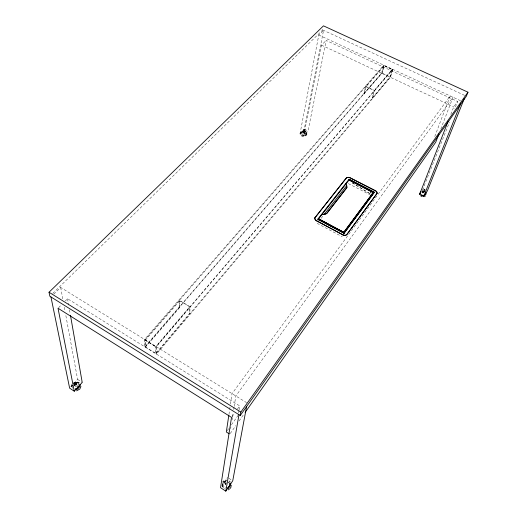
<?xml version="1.0" encoding="UTF-8"?>
<svg xmlns="http://www.w3.org/2000/svg" width="517" height="517" viewBox="0 0 517 517"><rect width="100%" height="100%" fill="white"/><g stroke="black" fill="none" stroke-linecap="round" stroke-linejoin="round"><path stroke-width="0.39" stroke-dasharray="2.58 1.94" d="M179.69 300.791L145.283 340.309L145.535 347.069L179.489 307.764L179.69 300.791L189.739 306.781L189.416 313.703L155.759 353.434L155.649 346.739L189.739 306.781M306.575 133.741L306.626 133.321L306.484 134.187L306.704 132.998L305.288 131.57L302.994 131.118L301.12 131.673L300.177 133.082C301.922 142.052 313.14 131.318 302.645 131.085L303.563 131.228M300.997 132.701L300.946 133.056L301.075 132.307L300.842 133.489L302.258 134.931L304.565 135.383M228.953 414.408L229.548 410.414M229.664 409.613L230.026 407.222M230.498 404.023L232.049 393.637L450.178 95.923L434.493 137.205M230.666 428.606L230.918 427.016M232.049 419.856L232.43 417.471M232.553 416.67L233.186 412.695M233.69 409.509L234.065 407.125M234.195 406.33L235.83 395.983L453.015 97.241L440.911 128.733M238.505 413.077L238.912 410.692M239.048 409.897L239.726 405.929L67.546 298.729L65.31 300.965M222.446 483.977L222.304 484.791L222.614 483.156L222.11 485.618L223.99 488.41L225.192 488.643M225.561 483.608L225.935 481.663L226.155 482.723M226.129 483.957L226.194 483.602M299.983 133.909L318.776 35.027L323.539 30.367L304.293 129.153L299.983 133.909L303.725 135.803L308.016 131.021L326.175 40.449L457.603 101.461L454.676 108.932M52.747 293.436L322.686 29.973L322.951 28.603M303.725 135.803L321.477 45.141L326.175 40.449M303.763 129.541L303.214 132.203L304.397 131.725L304.72 132.682L304.358 131.919L304.849 129.45L303.763 129.541L304.054 130.329L303.55 132.817M304.849 129.45L305.14 130.239L304.616 132.914L304.397 131.725L303.46 132.042L304.358 131.919L305.605 133.741M364.078 94.088L366.023 86.746L384.183 65.892L392.125 69.569L389.992 76.859L372.414 98.068L374.515 90.501L365.81 86.371L363.806 93.952L382.134 73.188L384.183 65.892M372.143 97.939L374.172 90.617L392.125 69.569M145.187 346.849L381.863 73.065L383.982 65.523L392.468 69.452L390.264 76.981L156.115 353.654L145.187 346.849L144.922 339.869L383.982 65.523M72.212 385.107L71.708 386.613L72.658 388.17M71.708 386.613L72.225 385.197M72.257 387.492L72.962 385.566M450.811 114.354L453.726 106.883L457.603 101.461M422.473 190.075L449.396 122.38M423.649 189.739L422.609 192.285L423.791 191.988L424.741 189.623L423.649 189.739L424.063 190.618L423.106 193.003M71.941 384.26L71.223 385.753L71.301 387.931M221.845 485.754L227.525 477.385M230.246 433.517L235.823 425.614M239.08 421L244.192 413.749M227.26 430.667L228.663 428.69M231.474 424.741L238.957 414.207M231.978 416.76L234.253 413.574M237.445 409.115L239.726 405.929M321.154 218.31L323.623 215.15M156.115 353.654L156.005 346.733L392.468 69.452M222.116 482.322L224.016 480.59L226.685 480.015M70.7 387L73.356 384.073M73.886 383.485L77.602 379.388L65.64 314.394M58.583 307.686L61.381 304.888M53.82 294.154L60.676 287.446L246.557 402.627M73.194 383.575L75.295 382.509L73.472 383.401M225.806 481.224L223.59 482.684L223.066 485.263L224.552 487.46L227.17 487.97M73.013 383.11C74.965 381.617 78.002 381.417 79.857 383.175M73.395 384.041L75.702 382.819L78.157 383.297L79.327 385.204M73.866 384.564L75.87 383.498L78.713 384.053M421.975 191.419L424.211 191.613L425.51 192.86M305.024 135.183L305.948 134.782M75.107 385.999L74.603 382.425L76.193 382.179L76.994 385.495L76.574 384.176L75.017 384.758L75.081 385.831M76.574 384.176L75.424 384.461L76.6 384.338L76.936 384.835M371.452 192.906L370.618 193.067L370.178 192.111L370.689 192.97M224.061 482.865L225.05 483.33L226.446 483.098M74.719 383.801L76.316 383.556L76.193 382.179M74.894 384.092L76.51 383.84L76.639 385.243L75.017 385.495L74.894 384.092L75.03 385.475M73.769 384.17L76.6 384.338M225.05 483.33L225.528 484.849A1.183 1.17 2.1 0 1 225.418 484.61L225.05 483.33L226.155 483.182M75.928 384.331A1.163 0.989 -19 0 1 77.014 385.049L77.22 386.264L75.844 386.341A1.163 0.989 -19 0 1 74.758 385.624L74.584 384.532L76.18 384.338M302.109 131.971L304.358 131.919M424.063 190.618L425.155 190.502L424.741 189.623M423.791 191.988L422.189 192.156L422.628 192.835A0.866 0.607 19.9 0 0 423.21 193.261M423.352 192.053L422.189 192.156L422.732 192.964M76.665 382.431L78.623 382.974L77.666 382.625M304.054 130.329L305.14 130.239M304.584 132.307L304.959 133.166L304.035 133.127A0.821 0.562 11.3 0 1 303.162 132.688L302.839 132.094L303.977 131.997M75.592 386.328L76.678 386.289M422.764 191.109L424.341 191.49L423.63 191.238M303.854 133.115L304.959 133.166M422.111 190.851L424.444 191.387M303.725 131.26L305.217 131.609L306.251 132.539M421.995 190.96L424.392 191.432L424.987 192.001M421.678 192.195L423.869 192.621M75.669 382.237L78.784 382.845L79.528 384.053M225.586 480.487L227.247 480.81M304.461 131.408L305.799 132.081M322.686 29.973L464.906 95.522M318.776 35.027L460.828 100.86M381.863 73.065L390.264 76.981M321.477 45.141L453.726 106.883M366.023 86.746L374.172 90.617M304.293 129.153L308.016 131.021M423.287 188.873L425.323 189.894M348.316 183.593L370.275 194.883M317.199 223.357L342.273 236.773M179.489 307.764L179.153 307.557L179.354 300.358L190.094 306.755L189.752 313.903L189.416 313.703M352.187 182.701L370.463 193.92M352.109 182.798L370.392 194.017M144.922 339.869L156.005 346.733M145.283 340.309L155.649 346.739M77.602 379.388L82.216 382.406M228.831 478.238L232.088 480.364M229.218 480.849L230.356 481.941M223.312 487.408L222.711 486.51M228.902 481.14L229.58 482.128M228.785 482.283L229.897 483.918M229.399 483.505L228.54 482.238L225.522 481.65L222.956 483.337L222.349 486.329L224.068 488.875M72.819 388.441L73.194 389.049M302.839 132.094L303.246 132.804M424.438 192.337L424.011 191.439L422.9 191.555L423.326 192.453M225.664 483.052L225.884 484.132M74.584 384.532L74.836 385.831M60.676 287.446L63.016 300.125M64.328 307.26L65.058 311.221M67.546 298.729L68.658 305.043M69.485 309.78L70.176 313.729M423.164 192.04A0.866 0.607 19.9 0 1 423.882 192.266M303.796 131.984A0.821 0.562 11.3 0 1 304.668 132.43M306.129 132.817L305.896 134.065L304.442 134.691L302.626 134.336L301.514 133.205L301.76 131.964L303.208 131.337L305.017 131.693L306.129 132.817M306.232 134.097L305.961 135.538L304.28 136.268L302.174 135.861L300.888 134.543L301.165 133.102L302.846 132.378L304.94 132.785L306.232 134.097M383.782 65.155L381.527 73.181L144.844 346.855L144.56 339.423L383.782 65.155M392.81 69.336L390.458 77.35L156.464 354.087L156.354 346.733L392.81 69.336M223.842 481.521L223.241 482.096L224.889 480.952L223.842 481.521M301.85 131.525L301.463 131.783L302.794 131.234L301.85 131.525M304.474 131.344L303.369 131.441L303.66 132.242L304.772 132.152L304.474 131.344M305.424 131.57L305.961 131.945L305.424 131.57"/><path stroke-width="0.78" d="M425.995 194.347L426.047 193.015L425.517 192.505M425.51 192.86L425.459 194.256L424.082 194.987M420.166 193.655L420.224 192.324M231.429 486.129L231.474 485.502M80.943 386.47L79.812 389.068L76.561 390.833M228.831 415.209L226.33 431.979L229.205 433.815M70.454 315.305L82.216 382.406L74.286 391.233L58.02 308.242L231.519 417.4L220.533 487.686L225.787 491.15L238.977 414.692M240.263 415.5L240.857 412.088L467.975 92.2L323.48 25.85L49.025 292.234L49.858 296.26L240.263 415.5L466.366 96.194L467.975 92.2M246.648 406.226L232.74 480.791L225.787 491.15M229.897 483.918L229.386 486.503L227.726 487.602M230.304 486.368L230.789 483.906L230.181 483.02M314.976 217.715L346.396 177.88A3.167 2.255 14.7 0 1 350.242 177.803L375.471 190.708A2.986 2.133 16.7 0 1 376.951 193.532L346.778 234.679A3.134 2.372 16.1 0 1 342.849 234.912L316.501 220.83A3.328 2.501 13.6 0 1 314.976 217.715L346.358 178.029A3.167 2.255 14.7 0 1 346.868 177.738M316.501 220.83L316.54 220.681A3.328 2.501 13.6 0 1 315.015 217.567M317.781 219.208L344.083 233.238L317.781 219.208L349.091 179.263L374.366 192.208L344.083 233.238M318.356 219.912L318.427 219.13L343.656 232.585L373.397 192.311L349.027 179.968L373.526 192.925L344.199 232.56L318.446 218.969M318.614 218.697L344.199 232.56M321.736 214.723L326.156 213.812L326.893 213.217L346.733 187.794L326.867 213.334L325.103 214.219L321.955 214.639M346.144 183.709L346.041 183.962M349.091 179.263L374.321 192.356M350.242 177.803L350.196 177.951A3.167 2.255 14.7 0 0 349.544 177.686M342.849 234.912L342.894 234.763A3.134 2.372 16.1 0 0 346.823 234.531L376.951 193.532M373.3 192.402L373.377 192.847L344.044 232.476M375.471 190.708L375.426 190.857A2.986 2.133 16.7 0 1 376.906 193.681M79.327 385.204L78.532 387.427L76.219 388.661L75.43 388.506M79.521 387.382L80.277 385.268L79.799 384.493M438.888 133.987L435.721 142.233L245.123 412.43M464.221 98.76L427.359 190.915L423.714 196.337L419.623 194.276L448.187 121.075M343.689 232.424L318.485 218.969M423.714 196.337L460.666 103.452M231.047 487.046L229.962 488.675M346.7 187.904L347.049 187.044M419.623 194.276L420.437 193.074M343.43 232.812L373.681 191.969M344.128 233.096L374.366 192.208M324.114 214.523L346.829 185.487M318.181 219.35L349.434 179.548M318.272 219.505L318.44 219.803M228.029 488.597L229.438 487.66M77.065 389.269L78.532 388.487M424.67 195.491L425.543 195.025M420.676 191.652L421.116 191.419M228.249 489.832L229.257 489.379M424.625 196.68L425.181 196.46M422.686 195.42L421.407 194.851M423.455 195.568L424.231 195.717M75.547 389.508L76.329 389.663M422.176 196.622L420.605 195.827M350.901 178.313L374.722 190.502M316.54 220.681L342.894 234.763M49.025 292.234L240.857 412.088M74.286 391.233L69.64 388.17L50.957 296.952M77.666 386.638L78.106 387.026M347.017 187.154L346.073 183.845M347.476 177.551A3.167 2.255 14.7 0 1 348.846 177.525"/></g></svg>
